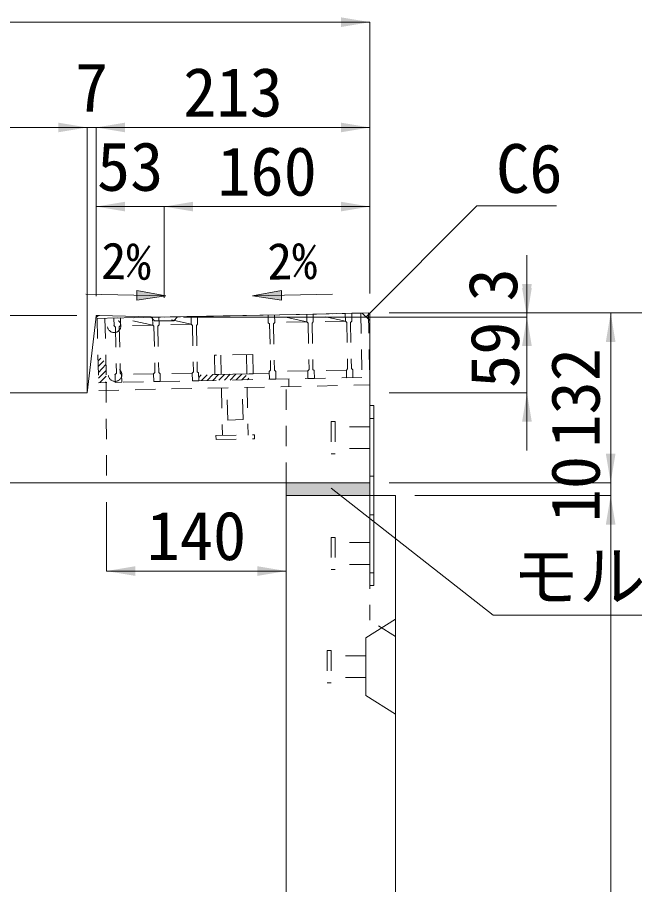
# Model space of a CAD drawing. Units: millimetres at full size; some dimension numbers follow another scale. Extents: x -3301 to 90699, y 107523 to 139162.
# Drawn here: x 14593 to 15073, y 114501 to 115175 of the extents above; entities that cross this region are included whole.
import ezdxf
from ezdxf.enums import TextEntityAlignment as Align

# ---------------------------------------------------------------- set-up
doc = ezdxf.new("R2010")
doc.units = ezdxf.units.MM
doc.header["$LTSCALE"] = 21
doc.header["$PDMODE"] = 32
doc.header["$PDSIZE"] = 10.5
doc.linetypes.add('USER1', pattern=[1.35, 0.75, -0.6])
for name, color, linetype, lineweight in [('0_2', 7, 'USER1', 9), ('寸法線', 7, 'Continuous', 9), ('引出線', 4, 'Continuous', 9), ('本体', 2, 'Continuous', 9), ('補助線', 8, 'Continuous', 13), ('ｲﾝｻｰﾄ', 3, 'USER1', 5), ('ｸﾞﾚｰﾁﾝｸﾞ', 7, 'USER1', 9)]:
    doc.layers.add(name, color=color, linetype=linetype, lineweight=lineweight)
doc.layers.add('ﾊｯﾁﾝｸﾞ', color=8, linetype='Continuous')
doc.styles.add('ＭＳ ゴシック', font='')
doc.styles.get('ＭＳ ゴシック').set_extended_font_data('MS Gothic')

# ---------------------------------------------------------------- blocks, each defined once
blk = doc.blocks.new('filled_arrow')
at = {"color": 0, "linetype": 'Continuous', "lineweight": -2}
blk.add_solid([(7.5, 1.25), (0, 0), (7.5, -1.25)], dxfattribs=at)

msp = doc.modelspace()

# ---------------------------------------------------------------- hatches: boundary and pattern name
at = {"layer": '引出線'}
for points in [[(14686.08, 114962.87), (14685.93, 114955.37), (14708.5, 114958.67)], [(14798.53, 114962.87), (14798.68, 114955.37), (14776.11, 114958.67)]]:
    msp.add_hatch(color=7, dxfattribs=at).paths.add_polyline_path(points)
at = {"layer": 'ｸﾞﾚｰﾁﾝｸﾞ'}
h = msp.add_hatch(dxfattribs=at)
h.set_pattern_fill('USER', color=256, style=0, pattern_type=2)
h.set_pattern_definition([(46.14576, (14131.14, 114563.59), (-2.28951, 2.19972), [75, -60])])
h.paths.add_polyline_path([(14655.2, 114941.13), (14661.2, 114941.25), (14662.2, 114891.26), (14656.2, 114891.14)])
h = msp.add_hatch(dxfattribs=at)
h.set_pattern_fill('USER', color=256, style=0, pattern_type=2)
h.set_pattern_definition([(46.14576, (14228.12, 114565.53), (-2.28951, 2.19972), [75, -60])])
h.paths.add_polyline_path([(14734.19, 114892.7), (14734.1, 114897.2), (14769.59, 114897.91), (14784.59, 114898.21), (14789.09, 114898.3), (14789.18, 114893.8), (14769.68, 114893.41)])
at = {"layer": 'ﾊｯﾁﾝｸﾞ'}
msp.add_hatch(color=256, dxfattribs=at).paths.add_polyline_path([(14802.31, 114813.37), (14802.31, 114803.37), (14867.31, 114803.37), (14867.31, 114813.37)])

# ---------------------------------------------------------------- linework, layer by layer
at = {"layer": '0_2'}
for p, q in [((14870.51, 114863.37), (14867.31, 114863.37)), ((14870.51, 114818.37), (14867.31, 114818.37)), ((14870.51, 114788.37), (14867.31, 114788.37)), ((14870.51, 114743.37), (14867.31, 114743.37))]:
    msp.add_line(p, q, dxfattribs=at)
at = {"layer": '0_2', "linetype": 'Continuous', "lineweight": 13}
msp.add_line((14802.31, 114803.37), (14802.31, 114813.37), dxfattribs=at)
at = {"layer": '0_2', "linetype": 'Continuous'}
msp.add_lwpolyline([(14867.31, 114733.37), (14867.31, 114873.37), (14870.51, 114873.37), (14870.51, 114733.37)], close=True, dxfattribs=at)
at = {"layer": '寸法線'}
for p, q in [((14437.31, 115171.46), (14867.31, 115171.46)), ((14867.31, 114960.37), (14867.31, 115171.46)), ((14437.31, 115089.58), (14647.31, 115089.58)), ((14602.31, 115089.58), (14699.33, 115089.58)), ((14647.31, 114898.37), (14647.31, 115089.58)), ((14647.31, 114898.37), (14647.31, 115089.58)), ((14654.33, 114958.37), (14654.33, 115089.58)), ((14654.33, 115089.58), (14867.31, 115089.58)), ((14654.33, 114958.37), (14654.33, 115089.58)), ((14867.31, 114960.37), (14867.31, 115089.58)), ((14654.33, 115028.07), (14752.31, 115028.07)), ((14654.33, 114958.37), (14654.33, 115028.07)), ((14707.31, 114957.17), (14707.31, 115028.07)), ((14707.31, 115028.07), (14867.31, 115028.07)), ((14707.31, 114957.17), (14707.31, 115028.07)), ((14867.31, 114960.37), (14867.31, 115028.07)), ((14989.54, 114897.17), (14989.54, 114990.37)), ((14989.54, 114838.37), (14989.54, 114987.17)), ((14882.31, 114945.37), (15054.68, 114945.37)), ((14882.31, 114945.37), (15139.77, 114945.37)), ((14882.31, 114945.37), (14989.54, 114945.37)), ((15054.68, 114945.37), (15054.68, 114813.37)), ((14639.33, 114943.37), (14147.2, 114943.37)), ((14722.31, 114942.17), (14989.54, 114942.17)), ((14722.31, 114942.17), (14989.54, 114942.17)), ((14882.31, 114883.37), (14989.54, 114883.37)), ((15054.68, 114758.37), (15054.68, 114858.37)), ((14882.31, 114813.37), (15054.68, 114813.37)), ((14882.31, 114813.37), (15054.68, 114813.37)), ((14662.31, 114798.37), (14662.31, 114744.68)), ((14802.31, 114798.37), (14802.31, 114744.68)), ((14902.31, 114803.37), (15054.68, 114803.37)), ((14902.31, 114803.37), (15054.68, 114803.37)), ((15054.68, 113953.37), (15054.68, 114803.37)), ((14662.31, 114744.68), (14802.31, 114744.68))]:
    msp.add_line(p, q, dxfattribs=at)
at = {"layer": '引出線', "color": 7}
for p, q in [((14646.4, 114959.91), (14708.5, 114958.67)), ((14838.22, 114959.91), (14776.11, 114958.67))]:
    msp.add_line(p, q, dxfattribs=at)
at = {"layer": '引出線'}
for points in [[(14864.31, 114942.45), (14950.55, 115028.69), (15012.66, 115028.69)], [(14837.22, 114809.05), (14963.15, 114710.37), (15178.97, 114710.37)]]:
    msp.add_lwpolyline(points, dxfattribs=at)
at = {"layer": '引出線', "color": 7, "lineweight": 13}
for points in [[(14686.08, 114962.87), (14685.93, 114955.37), (14708.5, 114958.67)], [(14798.53, 114962.87), (14798.68, 114955.37), (14776.11, 114958.67)]]:
    msp.add_lwpolyline(points, close=True, dxfattribs=at)
at = {"layer": '本体', "lineweight": 20}
for p, q in [((14654.01, 114940.66), (14647.31, 114883.37)), ((14657.06, 114943.31), (14707.31, 114942.17)), ((14707.31, 114942.17), (14861.31, 114945.25)), ((14867.31, 114939.37), (14861.31, 114945.25)), ((14867.31, 114939.37), (14867.31, 114813.37)), ((14443.31, 114883.37), (14647.31, 114883.37)), ((14867.31, 114813.37), (14437.31, 114813.37)), ((14802.31, 114803.37), (14802.31, 114390.08)), ((14887.31, 114803.37), (14802.31, 114803.37)), ((14887.31, 114803.37), (14887.31, 113953.37))]:
    msp.add_line(p, q, dxfattribs=at)
at = {"layer": '本体', "linetype": 'USER1'}
for p, q in [((14696.99, 114942.38), (14699.81, 114939.33)), ((14699.81, 114939.33), (14714.81, 114939.33)), ((14717.62, 114942.38), (14714.81, 114939.33)), ((14802.31, 114813.37), (14802.31, 114894.2)), ((14662.2, 114891.4), (14662.31, 114813.37)), ((14867.31, 114803.37), (14867.31, 114706.37)), ((14887.31, 114693.87), (14867.31, 114706.37))]:
    msp.add_line(p, q, dxfattribs=at)
at = {"layer": '本体'}
for p, q in [((14887.31, 114707.36), (14864.11, 114692.87)), ((14864.11, 114692.87), (14864.11, 114647.87)), ((14887.31, 114633.36), (14864.11, 114647.87))]:
    msp.add_line(p, q, dxfattribs=at)
at = {"layer": '本体', "lineweight": 20}
msp.add_arc((14656.99, 114940.31), 3, 88.70243, 173.33014, dxfattribs=at)
at = {"layer": '補助線', "lineweight": 20}
for p, q in [((14861.31, 114945.25), (14867.31, 114945.37)), ((14654.33, 114943.37), (14654.01, 114940.66)), ((14654.33, 114943.37), (14657.06, 114943.31))]:
    msp.add_line(p, q, dxfattribs=at)
at = {"layer": '補助線'}
for p, q in [((14867.31, 114939.37), (14867.31, 114945.37)), ((14647.31, 114883.37), (14647.31, 114943.37))]:
    msp.add_line(p, q, dxfattribs=at)
at = {"layer": 'ｲﾝｻｰﾄ'}
for p, q in [((14840.31, 114860.87), (14837.31, 114860.87)), ((14837.31, 114860.87), (14837.31, 114835.87)), ((14840.31, 114860.87), (14840.31, 114835.87)), ((14867.31, 114856.87), (14840.31, 114856.87)), ((14867.31, 114856.87), (14867.31, 114839.87)), ((14867.31, 114839.87), (14840.31, 114839.87)), ((14840.31, 114835.87), (14837.31, 114835.87)), ((14837.31, 114770.87), (14837.31, 114745.87)), ((14840.31, 114770.87), (14837.31, 114770.87)), ((14840.31, 114770.87), (14840.31, 114745.87)), ((14867.31, 114766.87), (14840.31, 114766.87)), ((14867.31, 114749.87), (14840.31, 114749.87)), ((14840.31, 114745.87), (14837.31, 114745.87)), ((14834.1, 114682.87), (14834.1, 114657.87)), ((14837.11, 114682.87), (14834.1, 114682.87)), ((14837.11, 114682.87), (14837.11, 114657.87)), ((14864.11, 114678.87), (14837.11, 114678.87)), ((14837.11, 114657.87), (14834.1, 114657.87)), ((14864.11, 114661.87), (14837.11, 114661.87))]:
    msp.add_line(p, q, dxfattribs=at)
at = {"layer": 'ｸﾞﾚｰﾁﾝｸﾞ'}
for p, q in [((14655.2, 114941.13), (14866.16, 114945.35)), ((14655.2, 114941.13), (14656.32, 114885.14)), ((14661.2, 114941.25), (14662.2, 114891.26)), ((14668.2, 114941.39), (14853.17, 114945.09)), ((14673.2, 114941.49), (14668.2, 114941.39)), ((14673.2, 114941.49), (14668.2, 114941.39)), ((14673.2, 114941.49), (14668.2, 114941.39)), ((14668.32, 114935.39), (14668.2, 114941.39)), ((14668.2, 114941.39), (14668.32, 114935.39)), ((14668.2, 114941.39), (14668.32, 114935.39)), ((14668.2, 114941.39), (14668.32, 114935.39)), ((14668.2, 114941.39), (14668.32, 114935.39)), ((14668.2, 114941.39), (14668.32, 114935.39)), ((14668.2, 114941.39), (14668.32, 114935.39)), ((14698.32, 114935.99), (14673.2, 114941.49)), ((14673.2, 114941.49), (14673.32, 114935.49)), ((14673.2, 114941.49), (14673.32, 114935.49)), ((14673.2, 114941.49), (14673.32, 114935.49)), ((14703.2, 114942.09), (14698.2, 114941.99)), ((14703.2, 114942.09), (14698.2, 114941.99)), ((14703.2, 114942.09), (14698.2, 114941.99)), ((14698.2, 114941.99), (14698.32, 114935.99)), ((14698.2, 114941.99), (14698.32, 114935.99)), ((14698.2, 114941.99), (14698.32, 114935.99)), ((14728.31, 114936.59), (14703.2, 114942.09)), ((14703.2, 114942.09), (14703.32, 114936.09)), ((14703.2, 114942.09), (14703.32, 114936.09)), ((14703.2, 114942.09), (14703.32, 114936.09)), ((14733.19, 114942.69), (14728.19, 114942.59)), ((14733.19, 114942.69), (14728.19, 114942.59)), ((14733.19, 114942.69), (14728.19, 114942.59)), ((14728.19, 114942.59), (14728.31, 114936.59)), ((14728.19, 114942.59), (14728.31, 114936.59)), ((14728.19, 114942.59), (14728.31, 114936.59)), ((14733.19, 114942.69), (14733.31, 114936.69)), ((14733.19, 114942.69), (14733.31, 114936.69)), ((14733.19, 114942.69), (14733.31, 114936.69)), ((14788.18, 114943.79), (14788.3, 114937.79)), ((14788.18, 114943.79), (14788.3, 114937.79)), ((14788.18, 114943.79), (14788.3, 114937.79)), ((14793.18, 114943.89), (14793.3, 114937.89)), ((14793.18, 114943.89), (14793.3, 114937.89)), ((14793.18, 114943.89), (14793.3, 114937.89)), ((14818.29, 114938.39), (14793.18, 114943.89)), ((14818.17, 114944.39), (14818.29, 114938.39)), ((14818.17, 114944.39), (14818.29, 114938.39)), ((14818.17, 114944.39), (14818.29, 114938.39)), ((14823.17, 114944.49), (14823.29, 114938.49)), ((14823.17, 114944.49), (14823.29, 114938.49)), ((14823.17, 114944.49), (14823.29, 114938.49)), ((14848.29, 114938.99), (14823.17, 114944.49)), ((14848.29, 114938.99), (14823.29, 114938.49)), ((14853.17, 114945.09), (14848.17, 114944.99)), ((14853.17, 114945.09), (14848.17, 114944.99)), ((14853.17, 114945.09), (14848.17, 114944.99)), ((14848.17, 114944.99), (14848.29, 114938.99)), ((14848.17, 114944.99), (14848.29, 114938.99)), ((14848.17, 114944.99), (14848.29, 114938.99)), ((14848.29, 114938.99), (14849.31, 114938.01)), ((14848.29, 114938.99), (14849.31, 114938.01)), ((14848.29, 114938.99), (14849.31, 114938.01)), ((14853.29, 114939.09), (14852.31, 114938.07)), ((14853.29, 114939.09), (14852.31, 114938.07)), ((14853.29, 114939.09), (14852.31, 114938.07)), ((14853.17, 114945.09), (14853.29, 114939.09)), ((14853.17, 114945.09), (14853.29, 114939.09)), ((14853.17, 114945.09), (14853.29, 114939.09)), ((14860.16, 114945.23), (14861.16, 114895.24)), ((14866.16, 114945.35), (14867.28, 114889.36)), ((14668.32, 114935.39), (14669.34, 114934.41)), ((14668.32, 114935.39), (14669.34, 114934.41)), ((14668.32, 114935.39), (14669.34, 114934.41)), ((14669.34, 114934.41), (14670.06, 114898.42)), ((14669.34, 114934.41), (14670.06, 114898.42)), ((14669.34, 114934.41), (14670.06, 114898.42)), ((14673.32, 114935.49), (14672.34, 114934.47)), ((14673.32, 114935.49), (14672.34, 114934.47)), ((14673.32, 114935.49), (14672.34, 114934.47)), ((14672.34, 114934.47), (14673.06, 114898.48)), ((14672.34, 114934.47), (14673.06, 114898.48)), ((14672.34, 114934.47), (14673.06, 114898.48)), ((14698.32, 114935.99), (14673.32, 114935.49)), ((14698.32, 114935.99), (14699.34, 114935.01)), ((14698.32, 114935.99), (14699.34, 114935.01)), ((14698.32, 114935.99), (14699.34, 114935.01)), ((14699.34, 114935.01), (14700.06, 114899.02)), ((14699.34, 114935.01), (14700.06, 114899.02)), ((14699.34, 114935.01), (14700.06, 114899.02)), ((14703.32, 114936.09), (14702.34, 114935.07)), ((14703.32, 114936.09), (14702.34, 114935.07)), ((14703.32, 114936.09), (14702.34, 114935.07)), ((14702.34, 114935.07), (14703.06, 114899.08)), ((14702.34, 114935.07), (14703.06, 114899.08)), ((14702.34, 114935.07), (14703.06, 114899.08)), ((14728.31, 114936.59), (14703.32, 114936.09)), ((14728.31, 114936.59), (14729.33, 114935.61)), ((14728.31, 114936.59), (14729.33, 114935.61)), ((14728.31, 114936.59), (14729.33, 114935.61)), ((14729.33, 114935.61), (14730.05, 114899.62)), ((14729.33, 114935.61), (14730.05, 114899.62)), ((14729.33, 114935.61), (14730.05, 114899.62)), ((14733.31, 114936.69), (14732.33, 114935.67)), ((14733.31, 114936.69), (14732.33, 114935.67)), ((14733.31, 114936.69), (14732.33, 114935.67)), ((14732.33, 114935.67), (14733.05, 114899.68)), ((14732.33, 114935.67), (14733.05, 114899.68)), ((14732.33, 114935.67), (14733.05, 114899.68)), ((14788.3, 114937.79), (14789.32, 114936.81)), ((14788.3, 114937.79), (14789.32, 114936.81)), ((14788.3, 114937.79), (14789.32, 114936.81)), ((14789.32, 114936.81), (14790.04, 114900.82)), ((14789.32, 114936.81), (14790.04, 114900.82)), ((14789.32, 114936.81), (14790.04, 114900.82)), ((14793.3, 114937.89), (14792.32, 114936.87)), ((14793.3, 114937.89), (14792.32, 114936.87)), ((14793.3, 114937.89), (14792.32, 114936.87)), ((14792.32, 114936.87), (14793.04, 114900.88)), ((14792.32, 114936.87), (14793.04, 114900.88)), ((14792.32, 114936.87), (14793.04, 114900.88)), ((14818.29, 114938.39), (14793.3, 114937.89)), ((14818.29, 114938.39), (14819.31, 114937.41)), ((14818.29, 114938.39), (14819.31, 114937.41)), ((14818.29, 114938.39), (14819.31, 114937.41)), ((14819.31, 114937.41), (14820.03, 114901.42)), ((14819.31, 114937.41), (14820.03, 114901.42)), ((14819.31, 114937.41), (14820.03, 114901.42)), ((14823.29, 114938.49), (14822.31, 114937.47)), ((14823.29, 114938.49), (14822.31, 114937.47)), ((14823.29, 114938.49), (14822.31, 114937.47)), ((14822.31, 114937.47), (14823.03, 114901.48)), ((14822.31, 114937.47), (14823.03, 114901.48)), ((14822.31, 114937.47), (14823.03, 114901.48)), ((14849.31, 114938.01), (14850.03, 114902.02)), ((14849.31, 114938.01), (14850.03, 114902.02)), ((14849.31, 114938.01), (14850.03, 114902.02)), ((14852.31, 114938.07), (14853.03, 114902.08)), ((14852.31, 114938.07), (14853.03, 114902.08)), ((14852.31, 114938.07), (14853.03, 114902.08)), ((14776.29, 114913.04), (14746.3, 114912.44)), ((14746.3, 114912.44), (14746.6, 114897.45)), ((14751.3, 114912.54), (14751.6, 114897.55)), ((14771.29, 114912.94), (14771.59, 114897.95)), ((14776.29, 114913.04), (14776.59, 114898.05)), ((14669.08, 114897.4), (14670.06, 114898.42)), ((14669.08, 114897.4), (14670.06, 114898.42)), ((14669.08, 114897.4), (14670.06, 114898.42)), ((14674.08, 114897.5), (14673.06, 114898.48)), ((14674.08, 114897.5), (14673.06, 114898.48)), ((14674.08, 114897.5), (14673.06, 114898.48)), ((14699.08, 114898), (14700.06, 114899.02)), ((14699.08, 114898), (14700.06, 114899.02)), ((14699.08, 114898), (14700.06, 114899.02)), ((14704.08, 114898.1), (14703.06, 114899.08)), ((14704.08, 114898.1), (14703.06, 114899.08)), ((14704.08, 114898.1), (14703.06, 114899.08)), ((14729.07, 114898.6), (14704.08, 114898.1)), ((14729.07, 114898.6), (14730.05, 114899.62)), ((14729.07, 114898.6), (14730.05, 114899.62)), ((14729.07, 114898.6), (14730.05, 114899.62)), ((14729.19, 114892.6), (14729.07, 114898.6)), ((14729.19, 114892.6), (14729.07, 114898.6)), ((14729.19, 114892.6), (14729.07, 114898.6)), ((14734.07, 114898.7), (14733.05, 114899.68)), ((14734.07, 114898.7), (14733.05, 114899.68)), ((14734.07, 114898.7), (14733.05, 114899.68)), ((14734.19, 114892.7), (14734.07, 114898.7)), ((14734.19, 114892.7), (14734.07, 114898.7)), ((14734.19, 114892.7), (14734.07, 114898.7)), ((14789.09, 114898.3), (14734.1, 114897.2)), ((14789.06, 114899.8), (14790.04, 114900.82)), ((14789.06, 114899.8), (14790.04, 114900.82)), ((14789.06, 114899.8), (14790.04, 114900.82)), ((14789.18, 114893.8), (14789.06, 114899.8)), ((14789.18, 114893.8), (14789.06, 114899.8)), ((14789.18, 114893.8), (14789.06, 114899.8)), ((14794.06, 114899.9), (14793.04, 114900.88)), ((14794.06, 114899.9), (14793.04, 114900.88)), ((14794.06, 114899.9), (14793.04, 114900.88)), ((14819.05, 114900.4), (14794.06, 114899.9)), ((14794.18, 114893.9), (14794.06, 114899.9)), ((14794.18, 114893.9), (14794.06, 114899.9)), ((14794.18, 114893.9), (14794.06, 114899.9)), ((14819.05, 114900.4), (14820.03, 114901.42)), ((14819.05, 114900.4), (14820.03, 114901.42)), ((14819.05, 114900.4), (14820.03, 114901.42)), ((14819.17, 114894.4), (14819.05, 114900.4)), ((14819.17, 114894.4), (14819.05, 114900.4)), ((14819.17, 114894.4), (14819.05, 114900.4)), ((14824.05, 114900.5), (14823.03, 114901.48)), ((14824.05, 114900.5), (14823.03, 114901.48)), ((14824.05, 114900.5), (14823.03, 114901.48)), ((14849.05, 114901), (14824.05, 114900.5)), ((14824.17, 114894.5), (14824.05, 114900.5)), ((14824.17, 114894.5), (14824.05, 114900.5)), ((14824.17, 114894.5), (14824.05, 114900.5)), ((14849.05, 114901), (14850.03, 114902.02)), ((14849.05, 114901), (14850.03, 114902.02)), ((14849.05, 114901), (14850.03, 114902.02)), ((14849.17, 114895), (14849.05, 114901)), ((14849.17, 114895), (14849.05, 114901)), ((14849.17, 114895), (14849.05, 114901)), ((14854.05, 114901.1), (14853.03, 114902.08)), ((14854.05, 114901.1), (14853.03, 114902.08)), ((14854.05, 114901.1), (14853.03, 114902.08)), ((14854.17, 114895.1), (14854.05, 114901.1)), ((14854.17, 114895.1), (14854.05, 114901.1)), ((14854.17, 114895.1), (14854.05, 114901.1)), ((14861.16, 114895.24), (14656.2, 114891.14)), ((14669.2, 114891.4), (14669.08, 114897.4)), ((14669.2, 114891.4), (14669.08, 114897.4)), ((14669.2, 114891.4), (14669.08, 114897.4)), ((14669.2, 114891.4), (14669.08, 114897.4)), ((14669.2, 114891.4), (14669.08, 114897.4)), ((14669.2, 114891.4), (14669.08, 114897.4)), ((14674.2, 114891.5), (14669.2, 114891.4)), ((14674.2, 114891.5), (14669.2, 114891.4)), ((14674.2, 114891.5), (14669.2, 114891.4)), ((14699.08, 114898), (14674.08, 114897.5)), ((14674.2, 114891.5), (14674.08, 114897.5)), ((14674.2, 114891.5), (14674.08, 114897.5)), ((14674.2, 114891.5), (14674.08, 114897.5)), ((14699.2, 114892), (14699.08, 114898)), ((14699.2, 114892), (14699.08, 114898)), ((14699.2, 114892), (14699.08, 114898)), ((14704.2, 114892.1), (14699.2, 114892)), ((14704.2, 114892.1), (14699.2, 114892)), ((14704.2, 114892.1), (14699.2, 114892)), ((14704.2, 114892.1), (14704.08, 114898.1)), ((14704.2, 114892.1), (14704.08, 114898.1)), ((14704.2, 114892.1), (14704.08, 114898.1)), ((14734.19, 114892.7), (14729.19, 114892.6)), ((14734.19, 114892.7), (14729.19, 114892.6)), ((14734.19, 114892.7), (14729.19, 114892.6)), ((14776.59, 114898.05), (14746.6, 114897.45)), ((14794.18, 114893.9), (14789.18, 114893.8)), ((14794.18, 114893.9), (14789.18, 114893.8)), ((14794.18, 114893.9), (14789.18, 114893.8)), ((14804.18, 114894.1), (14804.3, 114888.1)), ((14824.17, 114894.5), (14819.17, 114894.4)), ((14824.17, 114894.5), (14819.17, 114894.4)), ((14824.17, 114894.5), (14819.17, 114894.4)), ((14854.17, 114895.1), (14849.17, 114895)), ((14854.17, 114895.1), (14849.17, 114895)), ((14854.17, 114895.1), (14849.17, 114895)), ((14867.28, 114889.36), (14867.18, 114894.36)), ((14656.32, 114885.14), (14867.28, 114889.36)), ((14751.81, 114887.05), (14752.55, 114850.06)), ((14756.81, 114862.03), (14755.81, 114887.01)), ((14768.8, 114862.51), (14767.8, 114887.49)), ((14771.8, 114887.45), (14772.54, 114850.46)), ((14768.8, 114862.51), (14756.81, 114862.03)), ((14747.55, 114849.96), (14777.54, 114850.56)), ((14747.61, 114846.96), (14747.55, 114849.96)), ((14747.61, 114846.96), (14777.6, 114847.56)), ((14777.6, 114847.56), (14777.54, 114850.56))]:
    msp.add_line(p, q, dxfattribs=at)
for p in [(14668.32, 114935.39), (14669.08, 114897.4)]:
    msp.add_point(p, dxfattribs=at)

# ---------------------------------------------------------------- block references
at = {"layer": '寸法線', "xscale": 3, "yscale": 3}
for p, rotation in [((14867.31, 115171.46), 180), ((14647.31, 115089.58), 180), ((14647.31, 115089.58), 180), ((14867.31, 115089.58), 180), ((14867.31, 115028.07), 180), ((14989.54, 114945.37), 90), ((14989.54, 114942.17), 90), ((15054.68, 114945.37), 270), ((14989.54, 114942.17), 270), ((14989.54, 114883.37), 270), ((15054.68, 114813.37), 90), ((15054.68, 114813.37), 90), ((15054.68, 114803.37), 270), ((15054.68, 114803.37), 270), ((14802.31, 114744.68), 180)]:
    msp.add_blockref('filled_arrow', p, dxfattribs=dict(at, rotation=rotation))
for p in [(14654.33, 115089.58), (14654.33, 115089.58), (14654.33, 115028.07), (14707.31, 115028.07), (14707.31, 115028.07), (14662.31, 114744.68)]:
    msp.add_blockref('filled_arrow', p, dxfattribs=at)
at = {"layer": '引出線', "xscale": 0.075, "yscale": 0.075}
for p, rotation in [((14864.31, 114942.45), 45), ((14837.22, 114809.05), 321.9)]:
    msp.add_blockref('filled_arrow', p, dxfattribs=dict(at, rotation=rotation))

# ---------------------------------------------------------------- texts
at = {"layer": '寸法線', "style": 'ＭＳ ゴシック'}
for s, p in [('7', (14650.82, 115120.83)), ('213', (14760.82, 115117.08)), ('53', (14680.82, 115059.32)), ('160', (14787.31, 115055.57)), ('140', (14732.31, 114772.18))]:
    msp.add_text(s, height=37.98, dxfattribs=at).set_placement(p, align=Align.MIDDLE_CENTER)
for s, height, rotation, p in [('2%', 28.48, 359, (14677.73, 114985.79)), ('2%', 28.48, 1, (14806.89, 114985.79)), ('3', 37.98, 90, (14963, 114967.25)), ('59', 37.98, 90, (14964.42, 114912.84)), ('132', 37.98, 90, (15027.18, 114879.37)), ('10', 37.98, 90, (15027.18, 114808.37))]:
    msp.add_text(s, height=height, rotation=rotation, dxfattribs=at).set_placement(p, align=Align.MIDDLE_CENTER)
at = {"layer": '引出線', "style": 'ＭＳ ゴシック'}
for s, p in [('C6', (14965.55, 115076.69)), ('モルタル', (14978.15, 114759.79))]:
    msp.add_text(s, height=37.98, dxfattribs=at).set_placement(p, align=Align.TOP_LEFT)

doc.saveas('drawing.dxf')
